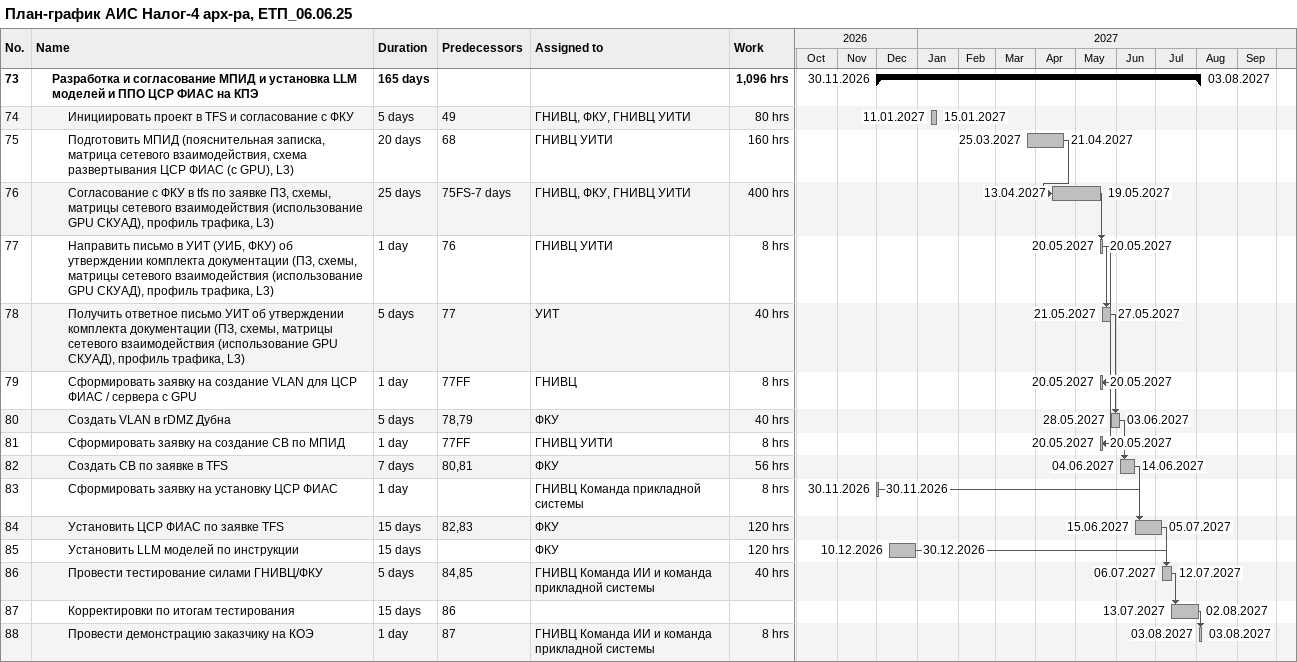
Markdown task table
План-график АИС Налог-4 арх-ра, ЕТП_06.06.25

| ID | Level | Task | Duration | Start | Finish | Predecessors | Resources | Work (h) |
|---|---|---|---|---|---|---|---|---|
| 73 | 2 | **Разработка и согласование МПИД и установка LLM моделей и ППО ЦСР ФИАС на КПЭ** | 165d | 2026-11-30 | 2027-08-03 |  |  | 1096 |
| 74 | 3 | Инициировать проект в TFS и согласование с ФКУ | 5d | 2027-01-11 | 2027-01-15 | 49 | ГНИВЦ, ФКУ, ГНИВЦ УИТИ | 80 |
| 75 | 3 | Подготовить МПИД (пояснительная записка, матрица сетевого взаимодействия, схема развертывания ЦСР ФИАС (с GPU), L3) | 20d | 2027-03-25 | 2027-04-21 | 68 | ГНИВЦ УИТИ | 160 |
| 76 | 3 | Согласование с ФКУ в tfs по заявке ПЗ, схемы, матрицы сетевого взаимодействия (использование GPU СКУАД), профиль трафика, L3) | 25d | 2027-04-13 | 2027-05-19 | 75FS-7d | ГНИВЦ, ФКУ, ГНИВЦ УИТИ | 400 |
| 77 | 3 | Направить письмо в УИТ (УИБ, ФКУ) об утверждении комплекта документации (ПЗ, схемы, матрицы сетевого взаимодействия (использование GPU СКУАД), профиль трафика, L3) | 1d | 2027-05-20 | 2027-05-20 | 76 | ГНИВЦ УИТИ | 8 |
| 78 | 3 | Получить ответное письмо УИТ об утверждении комплекта документации (ПЗ, схемы, матрицы сетевого взаимодействия (использование GPU СКУАД), профиль трафика, L3) | 5d | 2027-05-21 | 2027-05-27 | 77 | УИТ | 40 |
| 79 | 3 | Сформировать заявку на создание VLAN для ЦСР ФИАС / сервера с GPU | 1d | 2027-05-20 | 2027-05-20 | 77FF | ГНИВЦ | 8 |
| 80 | 3 | Создать VLAN в rDMZ Дубна | 5d | 2027-05-28 | 2027-06-03 | 78, 79 | ФКУ | 40 |
| 81 | 3 | Сформировать заявку на создание СВ по МПИД | 1d | 2027-05-20 | 2027-05-20 | 77FF | ГНИВЦ УИТИ | 8 |
| 82 | 3 | Создать СВ по заявке в TFS | 7d | 2027-06-04 | 2027-06-14 | 80, 81 | ФКУ | 56 |
| 83 | 3 | Сформировать заявку на установку ЦСР ФИАС | 1d | 2026-11-30 | 2026-11-30 |  | ГНИВЦ Команда прикладной системы | 8 |
| 84 | 3 | Установить ЦСР ФИАС по заявке TFS | 15d | 2027-06-15 | 2027-07-05 | 82, 83 | ФКУ | 120 |
| 85 | 3 | Установить LLM моделей по инструкции | 15d | 2026-12-10 | 2026-12-30 |  | ФКУ | 120 |
| 86 | 3 | Провести тестирование силами ГНИВЦ/ФКУ | 5d | 2027-07-06 | 2027-07-12 | 84, 85 | ГНИВЦ Команда ИИ и команда прикладной системы | 40 |
| 87 | 3 | Корректировки по итогам тестирования | 15d | 2027-07-13 | 2027-08-02 | 86 |  |  |
| 88 | 3 | Провести демонстрацию заказчику на КОЭ | 1d | 2027-08-03 | 2027-08-03 | 87 | ГНИВЦ Команда ИИ и команда прикладной системы | 8 |
